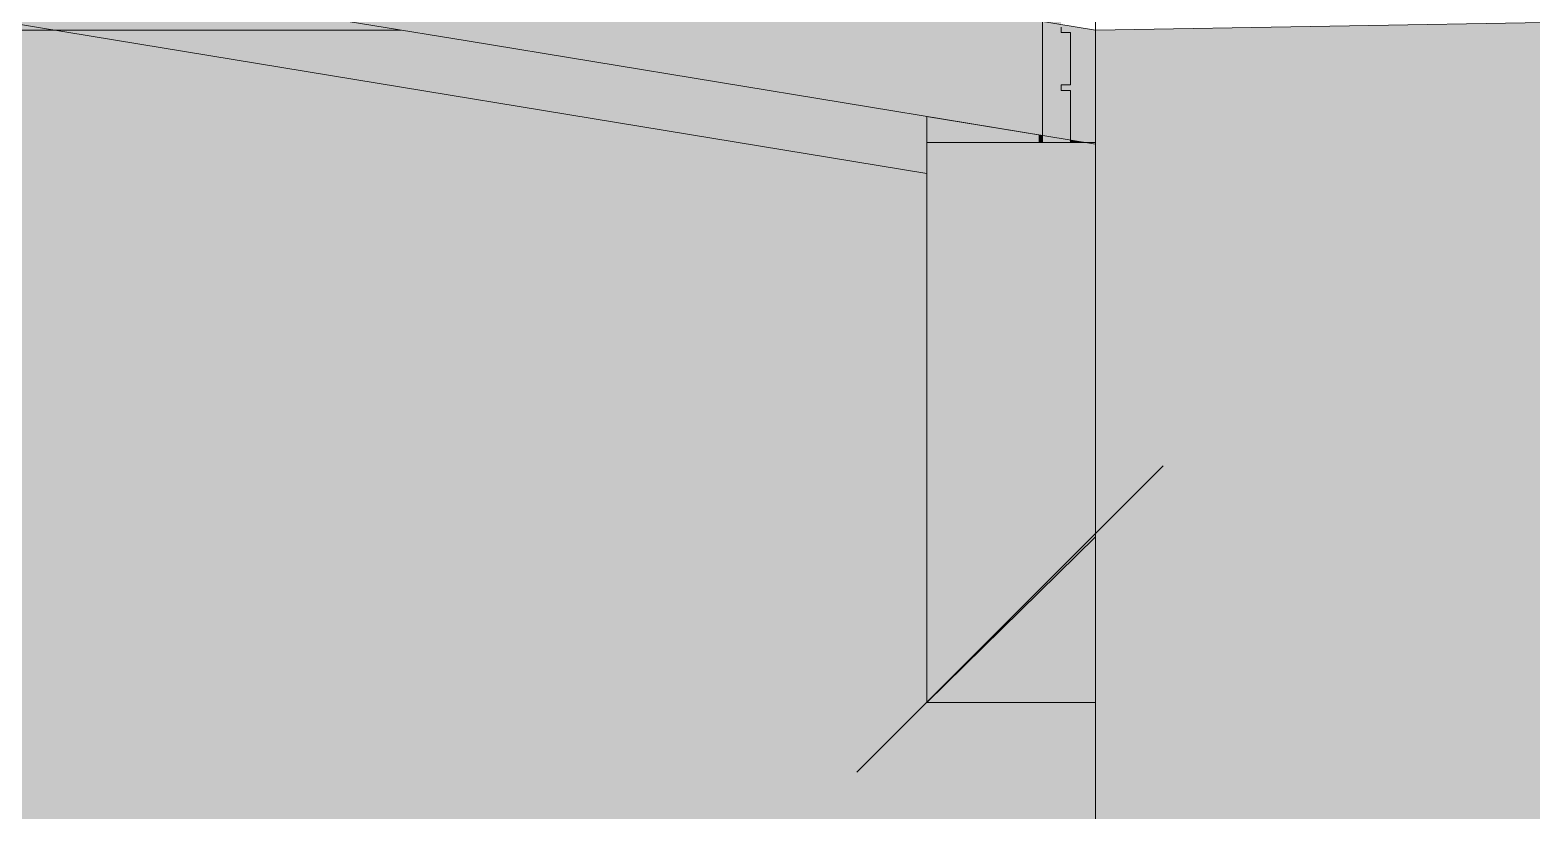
# Model space of a CAD drawing. Header units: centimetres. Extents: x -4381 to 5639, y -3920 to 4826.
# Drawn here: x 144.518 to 147.187, y 3.731 to 5.118 of the extents above; entities that cross this region are included whole.
import ezdxf
from ezdxf.xclip import XClip

# ---------------------------------------------------------------- set-up
doc = ezdxf.new("R2010")
doc.units = ezdxf.units.CM
doc.header["$MEASUREMENT"] = 0
doc.header["$XCLIPFRAME"] = 0
doc.set_wipeout_variables(frame=1)
doc.linetypes.add('Wipeout_Contour', pattern=[100, 0, -100])
for name, color, linetype, lineweight in [('0- SITE_Pen_No__1', 7, 'Continuous', 5), ('0_Pen_No__1', 7, 'Continuous', 5), ('Dalles_Pen_No__1', 7, 'Continuous', 5), ('PORTE mur de clôture_Pen_No__1', 7, 'Continuous', 5), ('Structural - Combined_Pen_No__141', 7, 'Continuous', 5)]:
    doc.layers.add(name, color=color, linetype=linetype, lineweight=lineweight)
for name, color, linetype, lineweight, true_color in [('0- SITE_Pen_No__180', 7, 'Continuous', 5, 0xe2e3c6), ('Dalles_Pen_No__102', 7, 'Continuous', 5, 0xcccccc), ('PORTE mur de clôture_Pen_No__119', 7, 'Continuous', 5, 0xdecbcb), ('PORTE mur de clôture_Pen_No__178', 7, 'Continuous', 5, 0xbda888), ('Structural - Bearing_Pen_No__178', 7, 'Continuous', 5, 0xbda888), ('Structural - Combined_Pen_No__160', 7, 'Continuous', 5, 0xdae3bb)]:
    doc.layers.add(name, color=color, linetype=linetype, lineweight=lineweight, true_color=true_color)
for name, color, linetype in [('Dalles', 7, 'Continuous'), ('Drawing & Figure', 7, 'Continuous'), ('PORTE mur de clôture', 7, 'Continuous'), ('Structural - Bearing', 7, 'Continuous')]:
    doc.layers.add(name, color=color, linetype=linetype)

# ---------------------------------------------------------------- blocks, each defined once
blk = doc.blocks.new('Drawing_11_11', base_point=(474.0779, 10.6179))
at = {"color": 254, "linetype": 'Wipeout_Contour', "lineweight": 0, "ltscale": 1309.883186}
blk.add_wipeout([(145.177, 5.1179), (144.2905, 5.1179), (144.2905, 2.2845), (146.4115, 2.2845), (146.4115, 3.9235), (146.1115, 3.9235), (146.1115, 4.9179), (146.1115, 4.9644), (145.2948, 5.0985)], dxfattribs=at).dxf.layer = 'Dalles'
at = {"layer": '0- SITE_Pen_No__180', "linetype": 'Continuous', "lineweight": 0, "ltscale": 10, "true_color": 0x383831}
blk.add_hatch(color=250, dxfattribs=at).paths.add_polyline_path([(146.4115, 0.9963), (149.8555, 0.9963), (149.8555, 5.1702), (146.4115, 5.1179)])
at = {"layer": 'Dalles_Pen_No__102', "linetype": 'Continuous', "ltscale": 10}
blk.add_hatch(color=256, dxfattribs=at).paths.add_polyline_path([(145.177, 5.1179), (144.2905, 5.1179), (144.2905, 2.2845), (146.4115, 2.2845), (146.4115, 3.9235), (146.1115, 3.9235), (146.1115, 4.9179), (146.1115, 4.9644), (145.2948, 5.0985)])
at = {"layer": 'PORTE mur de clôture', "linetype": 'Continuous', "lineweight": 0, "ltscale": 10, "true_color": 0xffffff}
blk.add_hatch(color=7, dxfattribs=at).paths.add_polyline_path([(146.367, 5.1133), (146.3503, 5.1133), (146.3503, 5.0206), (146.367, 5.0206)])
at = {"layer": '0- SITE_Pen_No__1', "linetype": 'Continuous', "ltscale": 10}
blk.add_line((146.4115, 3.9235), (146.4115, 0.9963), dxfattribs=at)
at = {"layer": '0- SITE_Pen_No__1', "linetype": 'Continuous', "ltscale": 10, "flags": 128}
blk.add_lwpolyline([(146.4115, 5.1179), (146.4115, 4.9179), (146.4115, 4.9152), (146.4115, 3.9235)], dxfattribs=at)
at = {"layer": '0_Pen_No__1', "linetype": 'Continuous', "ltscale": 10}
for p, q in [((149.8555, 5.1762), (146.4115, 5.1179)), ((146.4115, 5.1179), (146.4115, 4.2179)), ((146.1115, 3.9235), (146.1115, 4.8631)), ((145.9874, 3.7994), (146.5315, 4.3435)), ((146.4115, 4.2179), (146.1115, 3.9235))]:
    blk.add_line(p, q, dxfattribs=at)
at = {"layer": 'PORTE mur de clôture_Pen_No__1', "linetype": 'Continuous', "ltscale": 10}
for p, q in [((146.4115, 7.1679), (146.4115, 5.1179)), ((146.3503, 5.1233), (146.3503, 5.1133)), ((146.367, 5.1133), (146.3503, 5.1133)), ((146.367, 5.1133), (146.367, 5.0206)), ((146.3503, 5.0206), (146.3503, 5.0106)), ((146.367, 5.0206), (146.3503, 5.0206)), ((146.367, 5.0106), (146.3503, 5.0106)), ((146.4115, 3.9235), (146.1115, 3.9235))]:
    blk.add_line(p, q, dxfattribs=at)
at = {"color": 254, "linetype": 'Wipeout_Contour', "lineweight": 0, "ltscale": 585.157463}
blk.add_wipeout([(146.3115, 4.9316), (146.1115, 4.9644), (146.1115, 4.9179), (146.3115, 4.9179)], dxfattribs=at).dxf.layer = 'PORTE mur de clôture'
at = {"color": 254, "linetype": 'Wipeout_Contour', "lineweight": 0, "ltscale": 439.862449}
blk.add_wipeout([(146.367, 4.9179), (146.3952, 4.9179), (146.367, 4.9225)], dxfattribs=at).dxf.layer = 'PORTE mur de clôture'
at = {"color": 254, "linetype": 'Wipeout_Contour', "lineweight": 0, "ltscale": 434.518699}
blk.add_wipeout([(144.2905, 5.1179), (145.177, 5.1179), (144.2905, 5.2634)], dxfattribs=at).dxf.layer = 'Structural - Bearing'
at = {"layer": 'PORTE mur de clôture', "linetype": 'Continuous', "lineweight": 0, "ltscale": 10, "true_color": 0xffffff}
blk.add_hatch(color=7, dxfattribs=at).paths.add_polyline_path([(146.367, 5.0106), (146.3503, 5.0106), (146.3503, 4.9179), (146.367, 4.9179)])
at = {"layer": 'PORTE mur de clôture_Pen_No__119', "linetype": 'Continuous', "ltscale": 10}
blk.add_hatch(color=256, dxfattribs=at).paths.add_polyline_path([(146.367, 4.9179), (146.3952, 4.9179), (146.367, 4.9225)])
at = {"layer": 'PORTE mur de clôture_Pen_No__178', "linetype": 'Continuous', "ltscale": 10}
blk.add_hatch(color=256, dxfattribs=at).paths.add_polyline_path([(146.3115, 4.9316), (146.1115, 4.9644), (146.1115, 4.9179), (146.3115, 4.9179)])
at = {"layer": 'Structural - Bearing_Pen_No__178', "linetype": 'Continuous', "ltscale": 10}
blk.add_hatch(color=256, dxfattribs=at).paths.add_polyline_path([(144.2905, 5.1179), (145.177, 5.1179), (144.2905, 5.2634)])
at = {"layer": '0_Pen_No__1', "linetype": 'Continuous', "ltscale": 10}
blk.add_line((146.1115, 4.8631), (138.3905, 6.1331), dxfattribs=at)
at = {"layer": 'Dalles_Pen_No__1', "linetype": 'Continuous', "ltscale": 10}
blk.add_line((145.177, 5.1179), (144.2905, 5.1179), dxfattribs=at)
at = {"layer": 'PORTE mur de clôture_Pen_No__1', "linetype": 'Continuous', "ltscale": 10}
for p, q in [((146.367, 5.0106), (146.367, 4.9179)), ((146.1115, 4.9179), (146.1115, 4.9644)), ((146.1115, 4.9179), (146.1115, 3.9235))]:
    blk.add_line(p, q, dxfattribs=at)
at = {"layer": 'Structural - Combined_Pen_No__141', "linetype": 'Continuous', "ltscale": 10, "flags": 128}
blk.add_lwpolyline([(133.0115, 7.3179), (134.1281, 7.1345), (135.2448, 6.9512), (136.3615, 6.7679), (137.4781, 6.5845), (138.5948, 6.4012), (139.7115, 6.2179), (140.8281, 6.0345), (141.9448, 5.8512), (143.0615, 5.6679), (144.1781, 5.4845), (145.2948, 5.3012), (146.4115, 5.1179)], dxfattribs=at)
at = {"color": 254, "linetype": 'Wipeout_Contour', "lineweight": 0, "ltscale": 585.589294}
blk.add_wipeout([(146.317, 4.9307), (146.3115, 4.9316), (146.3115, 4.9179), (146.317, 4.9179)], dxfattribs=at).dxf.layer = 'PORTE mur de clôture'
at = {"linetype": 'Continuous', "lineweight": 0, "ltscale": 10, "true_color": 0x000000}
for points in [[(133.0115, 7.3179), (132.9629, 7.0218), (146.3629, 4.8218), (146.4115, 5.1179)], [(146.4115, 5.1179), (146.1115, 4.8631), (146.1115, 3.9235), (146.4115, 4.2179)]]:
    blk.add_hatch(color=18, dxfattribs=at).paths.add_polyline_path(points)
at = {"layer": '0_Pen_No__1', "linetype": 'Continuous', "lineweight": 0, "ltscale": 10, "true_color": 0x000000}
blk.add_hatch(color=18, dxfattribs=at).paths.add_polyline_path([(101.4427, 0.9963), (149.8555, 0.9963), (149.8555, 5.1762), (146.4115, 5.1179), (146.4115, 4.2179), (146.1115, 3.9235), (146.1115, 4.8631), (138.3905, 6.1331), (133.0115, 7.0179), (117.6905, 7.0179), (117.6905, 10.5562), (117.6905, 10.8179), (117.5395, 11.0562), (117.3595, 11.1444), (116.235, 11.5562), (114.9093, 12.5562), (113.4194, 15.5562), (111.0508, 16.556), (109.6564, 17.0562), (108.5925, 17.0562), (108.5925, 14.0224), (108.2869, 13.7168), (108.2869, 16.8237), (107.6684, 17.0562), (104.3152, 17.8175), (101.4427, 17.9076)])
at = {"layer": 'PORTE mur de clôture', "linetype": 'Continuous', "lineweight": 0, "ltscale": 10, "true_color": 0xffffff}
blk.add_hatch(color=7, dxfattribs=at).paths.add_polyline_path([(146.3503, 4.9179), (146.3503, 7.1679), (146.317, 7.1679), (146.317, 4.9179)])
at = {"layer": 'PORTE mur de clôture', "linetype": 'Continuous', "lineweight": 0, "ltscale": 10, "true_color": 0x000000}
blk.add_hatch(color=18, dxfattribs=at).paths.add_polyline_path([(146.1115, 3.9235), (146.4115, 3.9235), (146.4115, 4.9179), (146.1115, 4.9179)])
at = {"layer": 'PORTE mur de clôture_Pen_No__119', "linetype": 'Continuous', "ltscale": 10}
blk.add_hatch(color=256, dxfattribs=at).paths.add_polyline_path([(146.317, 4.9307), (146.3115, 4.9316), (146.3115, 4.9179), (146.317, 4.9179)])
at = {"layer": 'Structural - Combined_Pen_No__160', "linetype": 'Continuous', "lineweight": 0, "ltscale": 10, "true_color": 0x6d715d}
blk.add_hatch(color=251, dxfattribs=at).paths.add_polyline_path([(146.4115, 5.1179), (145.2948, 5.3012), (144.1781, 5.4845), (143.0615, 5.6679), (141.9448, 5.8512), (140.8281, 6.0345), (139.7115, 6.2179), (138.5948, 6.4012), (137.4781, 6.5845), (136.3615, 6.7679), (135.2448, 6.9512), (134.1281, 7.1345), (133.0115, 7.3179), (133.0115, 7.0179), (133.2486, 7.0179), (133.6043, 7.0179), (133.8138, 6.9835), (134.1281, 6.9319), (134.5748, 6.8585), (135.2448, 6.7485), (135.6915, 6.6752), (136.3615, 6.5652), (136.8081, 6.4919), (137.4781, 6.3819), (137.9248, 6.3085), (138.5948, 6.1985), (139.0415, 6.1252), (139.7115, 6.0152), (140.1581, 5.9419), (140.8281, 5.8319), (141.2748, 5.7585), (141.9448, 5.6485), (142.3915, 5.5752), (143.0615, 5.4652), (143.5081, 5.3919), (144.1781, 5.2819), (144.6248, 5.2085), (145.2948, 5.0985), (145.7415, 5.0252), (146.4115, 4.9152)])
at = {"layer": 'PORTE mur de clôture_Pen_No__1', "linetype": 'Continuous', "ltscale": 10}
for p, q in [((146.317, 7.1679), (146.317, 4.9179)), ((146.3115, 4.9316), (146.3115, 4.9179))]:
    blk.add_line(p, q, dxfattribs=at)
at = {"layer": 'PORTE mur de clôture_Pen_No__1', "linetype": 'Continuous', "ltscale": 10, "flags": 128}
blk.add_lwpolyline([(146.4115, 4.9179), (146.367, 4.9179), (146.3503, 4.9179), (146.317, 4.9179), (146.1115, 4.9179)], dxfattribs=at)
at = {"layer": 'Structural - Combined_Pen_No__141', "linetype": 'Continuous', "ltscale": 10, "flags": 128}
blk.add_lwpolyline([(146.4115, 4.9152), (145.7415, 5.0252), (145.2948, 5.0985), (144.6248, 5.2085), (144.1781, 5.2819), (143.5081, 5.3919), (143.0615, 5.4652), (142.3915, 5.5752), (141.9448, 5.6485), (141.2748, 5.7585), (140.8281, 5.8319), (140.1581, 5.9419), (139.7115, 6.0152), (139.0415, 6.1252), (138.5948, 6.1985), (137.9248, 6.3085), (137.4781, 6.3819), (136.8081, 6.4919)], dxfattribs=at)

msp = doc.modelspace()

# ---------------------------------------------------------------- block references
at = {"layer": 'Drawing & Figure', "color": 151, "linetype": 'Continuous', "lineweight": 5, "ltscale": 10, "true_color": 0x80c2ff}
ref = msp.add_blockref('Drawing_11_11', (474.07794, 10.61787), dxfattribs=at)
XClip(ref).set_block_clipping_path([(101.4426918859, 0.9963282177), (149.8554874385, 21.3288080632)])

doc.saveas('drawing.dxf')
